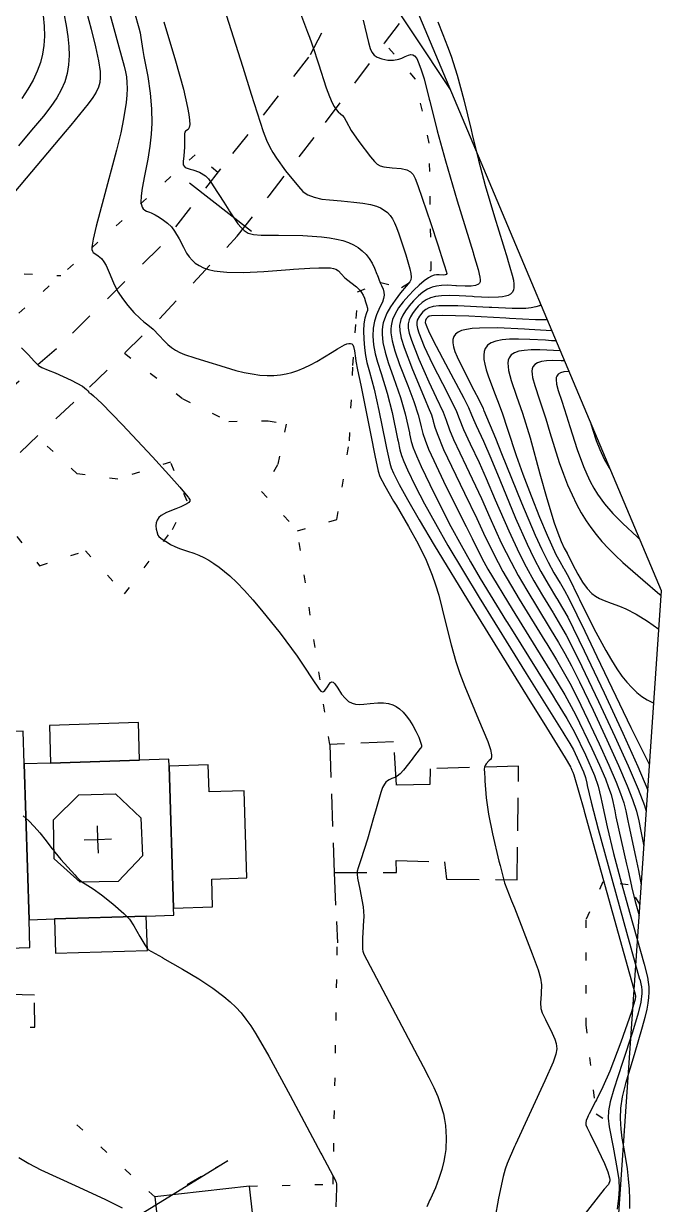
# Model space of a CAD drawing. Header units: metres. Extents: x 1233805 to 1234355, y 654698 to 655114.
# Drawn here: x 1234289 to 1234328, y 654782.1 to 654854.3 of the extents above; entities that cross this region are included whole.
import ezdxf

# ---------------------------------------------------------------- set-up
doc = ezdxf.new("R2010")
doc.units = ezdxf.units.M
for name, pattern in [('ИИDash_05_15', [2, 0.5, -1.5]), ('ИИDash_10_10', [2, 1, -1]), ('ИИDash_15_15', [3, 1.5, -1.5]), ('ИИDash_20_10', [3, 2, -1])]:
    doc.linetypes.add(name, pattern=pattern)
for name, color, linetype, lineweight in [('ИИ_ГОРИЗОНТАЛИ_ОСН', 32, 'Continuous', 25), ('ИИ_ГОРИЗОНТАЛИ_УТОЛЩ', 32, 'Continuous', 30), ('ИИ_ДОРОГИ_АД', 7, 'Continuous', 25), ('ИИ_ЛЭП_НН', 250, 'Continuous', 25), ('ИИ_СООРУЖЕНИЕ', 7, 'Continuous', 25), ('ИИ_СТРОЕНИЕ', 7, 'Continuous', 25), ('ИИ_УГОДЬЯ', 7, 'Continuous', 25)]:
    doc.layers.add(name, color=color, linetype=linetype, lineweight=lineweight)
doc.layers.add('Оформление точек', color=7, linetype='Continuous')

msp = doc.modelspace()

# ---------------------------------------------------------------- linework, layer by layer
at = {"layer": 'ИИ_ГОРИЗОНТАЛИ_ОСН'}
for points, elevation in [([(1234292.823, 654859.953), (1234294.42, 654854.226), (1234294.797, 654852.885), (1234295.122, 654851.702), (1234295.205, 654851.352), (1234295.256, 654851.033), (1234295.286, 654850.69), (1234295.292, 654850.322), (1234295.276, 654849.913), (1234295.235, 654849.47), (1234295.083, 654848.477), (1234294.902, 654847.612), (1234294.648, 654846.553), (1234293.858, 654843.593), (1234293.403, 654841.909), (1234293.217, 654841.116), (1234293.144, 654840.63), (1234293.146, 654840.483), (1234293.172, 654840.379), (1234293.221, 654840.311), (1234293.311, 654840.253), (1234293.33, 654840.242), (1234293.534, 654840.109), (1234293.719, 654839.942), (1234293.881, 654839.744), (1234294.019, 654839.517), (1234294.262, 654838.951), (1234294.511, 654838.351), (1234294.752, 654837.889), (1234295.014, 654837.49), (1234295.34, 654837.067), (1234295.715, 654836.639), (1234296.091, 654836.264), (1234296.32, 654836.068), (1234296.572, 654835.882), (1234296.893, 654835.629), (1234297.253, 654835.242), (1234297.553, 654834.91), (1234297.779, 654834.687), (1234298.006, 654834.5), (1234298.248, 654834.338), (1234298.51, 654834.199), (1234298.801, 654834.077), (1234299.436, 654833.874), (1234300.553, 654833.526), (1234300.699, 654833.479), (1234301.939, 654833.101), (1234302.457, 654832.976), (1234302.942, 654832.882), (1234303.41, 654832.819), (1234303.853, 654832.789), (1234304.272, 654832.791), (1234304.667, 654832.826), (1234305.018, 654832.887), (1234305.377, 654832.978), (1234305.746, 654833.1), (1234306.124, 654833.252), (1234306.506, 654833.432), (1234306.904, 654833.643), (1234307.833, 654834.21), (1234308.172, 654834.424), (1234308.586, 654834.654), (1234308.74, 654834.717), (1234308.864, 654834.749), (1234308.96, 654834.75), (1234309.035, 654834.722), (1234309.092, 654834.663), (1234309.139, 654834.567), (1234309.208, 654834.291), (1234309.266, 654833.845), (1234309.287, 654833.661), (1234309.387, 654833.135), (1234309.585, 654832.199), (1234310.198, 654829.147), (1234310.446, 654827.905), (1234310.649, 654826.936), (1234310.755, 654826.617), (1234311.05, 654826.047), (1234311.593, 654825.114), (1234311.746, 654824.86), (1234312.51, 654823.564), (1234313.092, 654822.496), (1234313.575, 654821.502), (1234313.954, 654820.591), (1234314.158, 654820.005), (1234314.352, 654819.367), (1234314.773, 654817.693), (1234315.108, 654816.329), (1234315.404, 654815.307), (1234315.65, 654814.583), (1234315.952, 654813.782), (1234316.795, 654811.765), (1234317.354, 654810.427), (1234317.517, 654809.941), (1234317.583, 654809.596), (1234317.581, 654809.476), (1234317.558, 654809.382), (1234317.513, 654809.312), (1234317.435, 654809.249), (1234317.413, 654809.233), (1234317.246, 654809.063), (1234317.188, 654808.961), (1234317.152, 654808.857), (1234317.139, 654808.73), (1234317.151, 654808.508), (1234317.172, 654808.179), (1234317.18, 654808.017), (1234317.253, 654806.978), (1234317.393, 654805.979), (1234317.638, 654804.778), (1234318.039, 654803.11), (1234318.107, 654802.835), (1234318.224, 654802.353), (1234318.382, 654801.784), (1234318.805, 654800.688), (1234318.979, 654800.246), (1234320.074, 654797.443), (1234320.438, 654796.473), (1234320.585, 654795.955), (1234320.63, 654795.549), (1234320.614, 654795.039), (1234320.61, 654794.977), (1234320.586, 654794.454), (1234320.607, 654794.111), (1234320.681, 654793.839), (1234320.843, 654793.508), (1234320.89, 654793.419), (1234321.297, 654792.595), (1234321.458, 654792.23), (1234321.538, 654791.966), (1234321.567, 654791.642), (1234321.519, 654791.303), (1234321.346, 654790.82), (1234320.84, 654789.688), (1234319.05, 654785.789), (1234318.991, 654785.661), (1234318.534, 654784.626), (1234318.413, 654784.273), (1234318.298, 654783.843), (1234318.006, 654782.516), (1234317.777, 654781.254)], 37), ([(1234300.35, 654857.992), (1234302.363, 654851.631), (1234302.882, 654849.978), (1234303.617, 654847.71), (1234303.825, 654847.163), (1234304.026, 654846.737), (1234304.208, 654846.416), (1234304.425, 654846.075), (1234304.99, 654845.298), (1234305.768, 654844.333), (1234306.05, 654844.038), (1234306.191, 654843.931), (1234306.347, 654843.838), (1234306.728, 654843.684), (1234307.204, 654843.575), (1234307.666, 654843.516), (1234308.385, 654843.455), (1234309.167, 654843.388), (1234309.719, 654843.321), (1234310.177, 654843.237), (1234310.544, 654843.134), (1234310.796, 654843.03), (1234311.018, 654842.902), (1234311.212, 654842.749), (1234311.382, 654842.569), (1234311.526, 654842.366), (1234311.655, 654842.126), (1234311.776, 654841.843), (1234311.92, 654841.443), (1234312.339, 654840.172), (1234312.585, 654839.315), (1234312.645, 654839.02), (1234312.664, 654838.804), (1234312.642, 654838.645), (1234312.576, 654838.508), (1234312.364, 654838.25), (1234312.015, 654837.841), (1234311.68, 654837.403), (1234311.403, 654836.987), (1234311.187, 654836.597), (1234311.032, 654836.234), (1234310.964, 654836.01), (1234310.917, 654835.784), (1234310.891, 654835.554), (1234310.886, 654835.317), (1234310.936, 654834.803), (1234311.072, 654834.207), (1234311.266, 654833.584), (1234311.593, 654832.664), (1234312.015, 654831.454), (1234312.299, 654830.451), (1234312.558, 654829.282), (1234312.571, 654829.217), (1234312.675, 654828.756), (1234312.795, 654828.369), (1234312.986, 654827.885), (1234313.275, 654827.236), (1234313.807, 654826.12), (1234314.447, 654824.835), (1234315.101, 654823.57), (1234315.723, 654822.414), (1234316.287, 654821.41), (1234316.891, 654820.379), (1234318.499, 654817.762), (1234318.516, 654817.735), (1234318.897, 654817.122), (1234321.352, 654813.189), (1234321.502, 654812.951), (1234322.196, 654811.824), (1234322.651, 654810.988), (1234323.324, 654809.598), (1234323.877, 654808.348), (1234324.113, 654807.692), (1234324.273, 654806.989), (1234324.329, 654806.713), (1234324.658, 654805.213), (1234325.051, 654803.581), (1234325.453, 654802.044), (1234326.017, 654799.997), (1234326.908, 654796.817), (1234326.912, 654796.804), (1234327.114, 654796.018), (1234327.166, 654795.713), (1234327.194, 654795.418), (1234327.201, 654795.105), (1234327.183, 654794.779), (1234327.141, 654794.429), (1234327.075, 654794.052), (1234326.962, 654793.557), (1234326.804, 654792.965), (1234326.296, 654791.279), (1234325.77, 654789.515), (1234325.579, 654788.702), (1234325.472, 654788.005), (1234325.443, 654787.377), (1234325.485, 654786.721), (1234325.559, 654786.177), (1234325.689, 654785.413), (1234325.87, 654784.311), (1234325.944, 654783.684), (1234325.994, 654783.053), (1234326.018, 654782.445), (1234326.014, 654781.886)], 38.5), ([(1234292.659, 654855.548), (1234293.097, 654853.955), (1234293.367, 654852.883), (1234293.547, 654852.024), (1234293.639, 654851.362), (1234293.651, 654851.001), (1234293.618, 654850.696), (1234293.536, 654850.408), (1234293.397, 654850.11), (1234293.196, 654849.788), (1234292.91, 654849.397), (1234291.844, 654848.099), (1234291.5, 654847.691), (1234288.045, 654843.562)], 36.5), ([(1234305.597, 654855.725), (1234306.328, 654853.769), (1234306.441, 654853.476), (1234306.721, 654852.718), (1234306.941, 654852.023), (1234306.999, 654851.833), (1234307.473, 654850.365), (1234307.669, 654849.837), (1234307.838, 654849.446), (1234307.957, 654849.222), (1234308.079, 654849.041), (1234308.204, 654848.902), (1234308.355, 654848.776), (1234308.476, 654848.673), (1234308.566, 654848.552), (1234308.685, 654848.333), (1234309.003, 654847.769), (1234309.473, 654847.089), (1234310.178, 654846.16), (1234310.422, 654845.86), (1234310.59, 654845.702), (1234310.769, 654845.603), (1234311.001, 654845.543), (1234311.502, 654845.49), (1234312.061, 654845.431), (1234312.408, 654845.352), (1234312.623, 654845.242), (1234312.784, 654845.074), (1234312.916, 654844.828), (1234313.077, 654844.395), (1234313.863, 654842.069), (1234314.292, 654840.77), (1234314.653, 654839.678), (1234314.693, 654839.559), (1234314.834, 654839.104), (1234314.84, 654839.016), (1234314.812, 654838.966), (1234314.757, 654838.94), (1234314.671, 654838.927), (1234314.384, 654838.936), (1234314.379, 654838.936), (1234314.208, 654838.941), (1234314.066, 654838.918), (1234313.911, 654838.859), (1234313.737, 654838.763), (1234313.469, 654838.572), (1234313.158, 654838.314), (1234312.833, 654838.012), (1234312.517, 654837.688), (1234312.175, 654837.293), (1234311.898, 654836.917), (1234311.684, 654836.558), (1234311.535, 654836.218), (1234311.475, 654836.019), (1234311.438, 654835.822), (1234311.423, 654835.619), (1234311.428, 654835.405), (1234311.502, 654834.916), (1234311.669, 654834.305), (1234311.963, 654833.455), (1234312.456, 654832.168), (1234312.825, 654831.205), (1234313.105, 654830.377), (1234313.275, 654829.677), (1234313.28, 654829.654), (1234313.376, 654829.253), (1234313.516, 654828.832), (1234313.737, 654828.286), (1234314.046, 654827.596), (1234314.796, 654826.034), (1234316.024, 654823.565), (1234316.397, 654822.819), (1234316.783, 654822.042), (1234317.109, 654821.391), (1234317.35, 654820.952), (1234318.84, 654818.498), (1234321.153, 654814.77), (1234321.254, 654814.608), (1234322.066, 654813.275), (1234322.712, 654812.075), (1234323.721, 654809.991), (1234324.187, 654808.967), (1234324.543, 654808.137), (1234324.745, 654807.615), (1234324.891, 654807.175), (1234324.999, 654806.763), (1234325.119, 654806.191), (1234325.195, 654805.82), (1234325.838, 654802.93), (1234325.935, 654802.507), (1234326.14, 654801.571), (1234326.143, 654801.552), (1234326.376, 654800.637), (1234326.61, 654799.788)], 39), ([(1234290.159, 654854.784), (1234290.226, 654854.137), (1234290.243, 654853.534), (1234290.21, 654852.967), (1234290.125, 654852.43), (1234289.988, 654851.912), (1234289.794, 654851.384), (1234289.541, 654850.843), (1234289.227, 654850.284), (1234288.86, 654849.718)], 35.5), ([(1234295.747, 654854.973), (1234296.02, 654854.04), (1234296.088, 654853.741), (1234296.127, 654853.455), (1234296.253, 654852.653), (1234296.327, 654852.288), (1234296.563, 654851.068), (1234296.713, 654850.043), (1234296.795, 654849.087), (1234296.807, 654848.206), (1234296.768, 654847.531), (1234296.684, 654846.798), (1234296.557, 654846.006), (1234296.361, 654844.996), (1234296.213, 654844.237), (1234296.146, 654843.78), (1234296.139, 654843.368), (1234296.165, 654843.21), (1234296.213, 654843.081), (1234296.279, 654842.981), (1234296.369, 654842.9), (1234296.483, 654842.835), (1234296.657, 654842.765), (1234296.772, 654842.721), (1234297.006, 654842.613), (1234297.259, 654842.468), (1234297.523, 654842.291), (1234297.772, 654842.1), (1234298.003, 654841.879), (1234298.191, 654841.611), (1234298.474, 654841.138), (1234298.744, 654840.627), (1234298.766, 654840.584), (1234298.931, 654840.271), (1234299.086, 654840.036), (1234299.264, 654839.832), (1234299.467, 654839.656), (1234299.705, 654839.503), (1234299.976, 654839.375), (1234300.28, 654839.273), (1234300.619, 654839.196), (1234300.981, 654839.145), (1234301.402, 654839.11), (1234302.416, 654839.092), (1234303.648, 654839.142), (1234305.247, 654839.265), (1234305.479, 654839.285), (1234306.466, 654839.359), (1234307.022, 654839.375), (1234307.109, 654839.374), (1234307.206, 654839.375), (1234307.732, 654839.36), (1234307.913, 654839.334), (1234308.054, 654839.294), (1234308.219, 654839.196), (1234308.388, 654839.009), (1234308.606, 654838.766), (1234308.98, 654838.466), (1234309.316, 654838.202), (1234309.525, 654838.002), (1234309.638, 654837.857), (1234309.733, 654837.697), (1234309.809, 654837.521), (1234309.881, 654837.296), (1234309.902, 654837.226), (1234309.939, 654837.113), (1234309.994, 654836.91), (1234309.988, 654836.763), (1234309.941, 654836.626), (1234309.837, 654836.301), (1234309.78, 654835.938), (1234309.762, 654835.516), (1234309.774, 654835.011), (1234309.813, 654834.489), (1234309.876, 654834.013), (1234309.964, 654833.588), (1234310.114, 654833.023), (1234310.395, 654831.951), (1234310.685, 654830.645), (1234311.092, 654828.653), (1234311.155, 654828.342), (1234311.36, 654827.422), (1234311.451, 654827.154), (1234311.595, 654826.823), (1234311.94, 654826.128), (1234312.445, 654825.207), (1234313.158, 654823.974), (1234314.083, 654822.424), (1234316.346, 654818.718), (1234319.934, 654812.915), (1234320.781, 654811.549), (1234322.089, 654809.429), (1234322.415, 654808.873), (1234322.415, 654808.873), (1234322.436, 654808.8), (1234322.447, 654808.783), (1234322.46, 654808.762), (1234322.469, 654808.731), (1234322.486, 654808.674), (1234322.529, 654808.58), (1234322.549, 654808.539), (1234322.626, 654808.374), (1234323.223, 654806.255), (1234323.25, 654806.158), (1234325.678, 654797.456), (1234326.376, 654794.978), (1234326.376, 654794.976), (1234326.396, 654794.851), (1234326.37, 654794.667), (1234326.145, 654793.904), (1234325.492, 654792.053), (1234324.81, 654790.273), (1234324.4, 654789.323), (1234323.997, 654788.522), (1234323.938, 654788.41), (1234323.563, 654787.673), (1234323.495, 654787.535), (1234323.443, 654787.432), (1234323.369, 654787.257), (1234323.343, 654787.109), (1234323.34, 654786.987), (1234323.422, 654786.801), (1234323.61, 654786.447), (1234324.091, 654785.475), (1234324.49, 654784.619), (1234324.696, 654784.114), (1234324.804, 654783.759), (1234324.824, 654783.645), (1234324.813, 654783.566), (1234324.739, 654783.354), (1234324.709, 654783.321), (1234324.477, 654783.063), (1234324.1, 654782.601), (1234321.872, 654779.726)], 37.5), ([(1234309.728, 654854.499), (1234310.055, 654853.147), (1234310.161, 654852.772), (1234310.263, 654852.541), (1234310.398, 654852.371), (1234310.583, 654852.243), (1234310.882, 654852.133), (1234311.239, 654852.069), (1234311.595, 654852.064), (1234311.913, 654852.117), (1234312.088, 654852.178), (1234312.304, 654852.279), (1234312.509, 654852.372), (1234312.646, 654852.407), (1234312.764, 654852.395), (1234312.868, 654852.333), (1234313.004, 654852.158), (1234313.144, 654851.868), (1234313.288, 654851.47), (1234313.453, 654850.918), (1234313.776, 654849.674), (1234313.803, 654849.562), (1234314.261, 654847.734), (1234314.759, 654845.91), (1234315.479, 654843.469), (1234316.452, 654840.301), (1234316.481, 654840.207), (1234316.766, 654839.272), (1234316.877, 654838.805), (1234316.893, 654838.645), (1234316.882, 654838.523), (1234316.844, 654838.431), (1234316.776, 654838.362), (1234316.6, 654838.286), (1234316.335, 654838.247), (1234315.98, 654838.242), (1234315.446, 654838.271), (1234315.402, 654838.274), (1234314.894, 654838.3), (1234314.532, 654838.296), (1234314.219, 654838.259), (1234313.945, 654838.188), (1234313.669, 654838.065), (1234313.391, 654837.888), (1234313.108, 654837.654), (1234312.808, 654837.354), (1234312.54, 654837.044), (1234312.322, 654836.749), (1234312.155, 654836.468), (1234312.037, 654836.202), (1234311.989, 654836.037), (1234311.962, 654835.875), (1234311.967, 654835.521), (1234312.054, 654835.077), (1234312.235, 654834.491), (1234312.743, 654833.149), (1234313.516, 654831.295), (1234313.709, 654830.85), (1234313.907, 654830.384), (1234313.997, 654830.107), (1234314.022, 654830.006), (1234314.125, 654829.628), (1234314.255, 654829.238), (1234314.65, 654828.273), (1234315.13, 654827.239), (1234315.932, 654825.591), (1234316.683, 654824.046), (1234317.101, 654823.154), (1234317.699, 654821.902), (1234318.28, 654820.817), (1234319.28, 654819.117), (1234320.85, 654816.564), (1234320.956, 654816.394), (1234321.564, 654815.405), (1234321.973, 654814.707), (1234322.37, 654813.978), (1234322.817, 654813.104), (1234323.477, 654811.751), (1234324.166, 654810.286), (1234324.76, 654808.973), (1234325.209, 654807.925), (1234325.474, 654807.245), (1234325.665, 654806.675), (1234325.798, 654806.175), (1234325.922, 654805.564), (1234325.975, 654805.282), (1234326.378, 654803.397), (1234326.567, 654802.54), (1234326.739, 654801.663)], 39.5), ([(1234320.61, 654837.102), (1234320.522, 654837.055), (1234320.29, 654836.978), (1234320.008, 654836.922), (1234319.671, 654836.887), (1234318.844, 654836.875), (1234317.602, 654836.939), (1234317.436, 654836.95), (1234315.527, 654837.046), (1234314.862, 654837.055), (1234314.362, 654837.038), (1234314.013, 654836.997), (1234313.748, 654836.929), (1234313.555, 654836.832), (1234313.39, 654836.685), (1234313.171, 654836.414), (1234313.042, 654836.169), (1234313.008, 654836.022), (1234313.01, 654835.863), (1234313.049, 654835.664), (1234313.13, 654835.402), (1234313.471, 654834.555), (1234313.973, 654833.488), (1234314.583, 654832.301), (1234315.256, 654830.978), (1234315.431, 654830.589), (1234315.598, 654830.163), (1234315.873, 654829.485), (1234316.283, 654828.61), (1234316.819, 654827.471), (1234317.255, 654826.5), (1234317.813, 654825.195), (1234318.632, 654823.291), (1234319.269, 654821.928), (1234319.696, 654821.099), (1234320.172, 654820.236), (1234320.695, 654819.342), (1234321.343, 654818.284), (1234321.373, 654818.235), (1234321.81, 654817.519), (1234322.151, 654816.91), (1234322.56, 654816.119), (1234323.106, 654815.01), (1234324.127, 654812.873), (1234325.12, 654810.735), (1234325.933, 654808.925), (1234326.541, 654807.503), (1234326.932, 654806.5), (1234327.048, 654806.161)], 40.5), ([(1234320.993, 654836.193), (1234320.85, 654836.187), (1234320.276, 654836.191), (1234318.68, 654836.273), (1234318.454, 654836.288), (1234316.196, 654836.412), (1234314.57, 654836.463), (1234313.917, 654836.44), (1234313.765, 654836.407), (1234313.681, 654836.351), (1234313.595, 654836.247), (1234313.545, 654836.153), (1234313.532, 654836.034), (1234313.578, 654835.858), (1234313.77, 654835.423), (1234314.202, 654834.585), (1234314.777, 654833.509), (1234315.886, 654831.413), (1234316.166, 654830.842), (1234316.365, 654830.377), (1234316.485, 654830.091), (1234316.651, 654829.733), (1234317.091, 654828.773), (1234317.541, 654827.728), (1234318.083, 654826.417), (1234319.058, 654824.073), (1234319.764, 654822.483), (1234320.179, 654821.627), (1234320.608, 654820.811), (1234321.048, 654820.035), (1234321.564, 654819.185), (1234321.582, 654819.156), (1234321.932, 654818.576), (1234322.24, 654818.012), (1234323.251, 654815.963), (1234324.473, 654813.388), (1234325.606, 654810.938), (1234326.523, 654808.894), (1234327.137, 654807.455)], 41), ([(1234321.273, 654835.528), (1234319.891, 654835.596), (1234319.591, 654835.615), (1234317.956, 654835.695), (1234316.844, 654835.692), (1234316.407, 654835.66), (1234316.046, 654835.607), (1234315.755, 654835.531), (1234315.533, 654835.433), (1234315.377, 654835.313), (1234315.272, 654835.164), (1234315.216, 654834.986), (1234315.209, 654834.776), (1234315.25, 654834.537), (1234315.337, 654834.258), (1234315.473, 654833.931), (1234315.683, 654833.493), (1234316.503, 654831.902), (1234316.807, 654831.318), (1234317.067, 654830.768), (1234317.097, 654830.696), (1234317.122, 654830.64), (1234317.827, 654828.955), (1234318.2, 654828.026), (1234319.419, 654825.014), (1234320.259, 654823.038), (1234320.662, 654822.158), (1234321.042, 654821.389), (1234321.397, 654820.733), (1234321.78, 654820.094), (1234321.791, 654820.076), (1234322.05, 654819.642), (1234322.31, 654819.155), (1234323.287, 654817.158), (1234324.03, 654815.605), (1234326.107, 654811.28), (1234327.242, 654808.993)], 41.5), ([(1234288.843, 654834.484), (1234289.261, 654834.054), (1234289.614, 654833.661), (1234289.765, 654833.493), (1234289.871, 654833.401), (1234290.078, 654833.284), (1234290.465, 654833.122), (1234290.897, 654832.946), (1234291.871, 654832.502), (1234292.561, 654832.129), (1234292.82, 654831.935), (1234292.9, 654831.846), (1234292.949, 654831.762), (1234292.959, 654831.743), (1234292.972, 654831.737), (1234293.076, 654831.685), (1234293.243, 654831.556), (1234293.754, 654831.083), (1234295.001, 654829.797), (1234296.851, 654827.815), (1234297.844, 654826.726), (1234298.519, 654825.958), (1234298.897, 654825.504), (1234299.022, 654825.353), (1234299.051, 654825.32), (1234299.135, 654825.204), (1234299.141, 654825.161), (1234299.127, 654825.116), (1234299.063, 654825.036), (1234298.95, 654824.951), (1234298.588, 654824.77), (1234298.266, 654824.645), (1234297.704, 654824.419), (1234297.372, 654824.236), (1234297.225, 654824.105), (1234297.126, 654823.957), (1234297.072, 654823.792), (1234297.061, 654823.595), (1234297.079, 654823.402), (1234297.124, 654823.198), (1234297.128, 654823.181), (1234297.132, 654823.168), (1234297.174, 654823.036), (1234297.24, 654822.945), (1234297.364, 654822.844), (1234297.629, 654822.669), (1234297.668, 654822.644), (1234297.674, 654822.64), (1234297.949, 654822.47), (1234298.207, 654822.335), (1234298.491, 654822.213), (1234298.8, 654822.104), (1234298.987, 654822.047), (1234299.371, 654821.925), (1234299.684, 654821.806), (1234299.991, 654821.666), (1234300.295, 654821.502), (1234300.607, 654821.306), (1234300.923, 654821.082), (1234301.568, 654820.543), (1234301.998, 654820.131), (1234302.469, 654819.641), (1234302.978, 654819.079), (1234303.516, 654818.453), (1234304.651, 654817.041), (1234305.697, 654815.627), (1234306.144, 654814.972), (1234306.617, 654814.24), (1234307.033, 654813.62), (1234307.152, 654813.501), (1234307.25, 654813.464), (1234307.314, 654813.482), (1234307.381, 654813.535), (1234307.549, 654813.768), (1234307.658, 654813.932), (1234307.74, 654814.022), (1234307.817, 654814.062), (1234307.891, 654814.05), (1234308.004, 654813.942), (1234308.177, 654813.677), (1234308.414, 654813.312), (1234308.622, 654813.06), (1234308.84, 654812.873), (1234309.069, 654812.755), (1234309.265, 654812.706), (1234309.498, 654812.686), (1234309.772, 654812.694), (1234310.166, 654812.733), (1234310.638, 654812.776), (1234310.981, 654812.78), (1234311.281, 654812.744), (1234311.542, 654812.666), (1234311.753, 654812.559), (1234311.962, 654812.41), (1234312.169, 654812.219), (1234312.371, 654811.988), (1234312.57, 654811.716), (1234312.763, 654811.405), (1234312.95, 654811.058), (1234313.129, 654810.675), (1234313.248, 654810.383), (1234313.3, 654810.2), (1234313.295, 654810.092), (1234313.233, 654810.004), (1234313.219, 654809.988), (1234312.811, 654809.456), (1234312.728, 654809.343), (1234312.202, 654808.67), (1234311.992, 654808.452), (1234311.809, 654808.303), (1234311.667, 654808.222), (1234311.484, 654808.149), (1234311.323, 654808.084), (1234311.21, 654808.017), (1234311.113, 654807.928), (1234311.027, 654807.811), (1234310.922, 654807.603), (1234310.812, 654807.308), (1234310.522, 654806.303), (1234310.374, 654805.762), (1234309.99, 654804.459), (1234309.582, 654803.187), (1234309.522, 654803.012), (1234309.418, 654802.696), (1234309.375, 654802.502), (1234309.366, 654802.313), (1234309.391, 654802.076), (1234309.524, 654801.387), (1234309.722, 654800.311), (1234309.763, 654799.737), (1234309.731, 654799.15), (1234309.726, 654799.101), (1234309.686, 654798.4), (1234309.688, 654797.729), (1234309.707, 654797.602), (1234309.78, 654797.422), (1234310.338, 654796.341), (1234312.872, 654791.549), (1234313.394, 654790.566), (1234313.751, 654789.89), (1234314.056, 654789.274), (1234314.297, 654788.714), (1234314.491, 654788.175), (1234314.635, 654787.662), (1234314.708, 654787.311), (1234314.761, 654786.952), (1234314.809, 654786.219), (1234314.778, 654785.482), (1234314.733, 654785.119), (1234314.669, 654784.762), (1234314.542, 654784.253), (1234314.367, 654783.714), (1234314.146, 654783.15), (1234313.847, 654782.475), (1234313.818, 654782.411), (1234313.629, 654781.98)], 36.5), ([(1234321.795, 654834.289), (1234320.54, 654834.355), (1234320.009, 654834.355), (1234319.587, 654834.327), (1234319.243, 654834.268), (1234318.979, 654834.176), (1234318.786, 654834.047), (1234318.66, 654833.879), (1234318.607, 654833.729), (1234318.584, 654833.551), (1234318.591, 654833.341), (1234318.628, 654833.095), (1234318.786, 654832.492), (1234319.119, 654831.517), (1234319.478, 654830.479), (1234319.94, 654828.97), (1234320.543, 654826.785), (1234320.957, 654825.277), (1234321.418, 654823.779), (1234321.633, 654823.173), (1234321.845, 654822.645), (1234322.033, 654822.234), (1234322.2, 654821.931), (1234322.209, 654821.917), (1234322.532, 654821.283), (1234322.54, 654821.268), (1234322.855, 654820.645), (1234323.144, 654820.161), (1234323.433, 654819.767), (1234323.72, 654819.469), (1234323.936, 654819.306), (1234324.185, 654819.163), (1234324.476, 654819.034), (1234324.902, 654818.878), (1234325.406, 654818.693), (1234325.804, 654818.522), (1234326.426, 654818.197), (1234327.117, 654817.771), (1234327.811, 654817.287)], 42.5), ([(1234322.052, 654833.679), (1234321.848, 654833.691), (1234321.34, 654833.698), (1234320.945, 654833.681), (1234320.631, 654833.638), (1234320.395, 654833.565), (1234320.226, 654833.46), (1234320.117, 654833.317), (1234320.075, 654833.196), (1234320.057, 654833.051), (1234320.063, 654832.88), (1234320.094, 654832.677), (1234320.226, 654832.168), (1234320.509, 654831.309), (1234320.894, 654830.145), (1234321.152, 654829.305), (1234321.728, 654827.482), (1234321.983, 654826.766), (1234322.237, 654826.115), (1234322.505, 654825.496), (1234322.781, 654824.925), (1234323.067, 654824.399), (1234323.365, 654823.914), (1234323.658, 654823.49), (1234323.982, 654823.069), (1234324.338, 654822.648), (1234324.731, 654822.223), (1234325.149, 654821.803), (1234325.617, 654821.364), (1234326.845, 654820.294), (1234327.869, 654819.405), (1234327.951, 654819.326)], 43), ([(1234322.324, 654833.033), (1234322.287, 654833.033), (1234322.009, 654833.004), (1234321.806, 654832.951), (1234321.664, 654832.87), (1234321.575, 654832.756), (1234321.542, 654832.662), (1234321.529, 654832.551), (1234321.557, 654832.264), (1234321.659, 654831.873), (1234321.877, 654831.213), (1234322.173, 654830.319), (1234322.372, 654829.673), (1234322.816, 654828.274), (1234323.206, 654827.224), (1234323.412, 654826.75), (1234323.624, 654826.311), (1234323.844, 654825.907), (1234324.073, 654825.535), (1234324.493, 654824.952), (1234325.001, 654824.361), (1234325.608, 654823.743), (1234326.489, 654822.92), (1234326.646, 654822.775)], 43.5), ([(1234288.671, 654784.988), (1234289.278, 654784.626), (1234290.016, 654784.243), (1234292.128, 654783.274), (1234293.926, 654782.458), (1234294.986, 654781.927)], 35.5)]:
    msp.add_lwpolyline(points, dxfattribs=dict(at, elevation=elevation))
at = {"layer": 'ИИ_ГОРИЗОНТАЛИ_УТОЛЩ'}
for points, elevation in [([(1234291.432, 654854.923), (1234291.573, 654854.175), (1234291.673, 654853.498), (1234291.732, 654852.888), (1234291.749, 654852.344), (1234291.717, 654851.771), (1234291.628, 654851.239), (1234291.479, 654850.735), (1234291.265, 654850.24), (1234290.991, 654849.757), (1234290.632, 654849.233), (1234290.173, 654848.64), (1234289.457, 654847.779), (1234288.659, 654846.832)], 36), ([(1234297.534, 654854.41), (1234298.252, 654852.02), (1234298.735, 654850.284), (1234298.998, 654849.165), (1234299.076, 654848.734), (1234299.118, 654848.387), (1234299.124, 654848.127), (1234299.097, 654847.941), (1234299.038, 654847.826), (1234298.934, 654847.758), (1234298.875, 654847.727), (1234298.827, 654847.662), (1234298.8, 654847.557), (1234298.803, 654847.167), (1234298.814, 654846.747), (1234298.758, 654846.217), (1234298.717, 654845.863), (1234298.732, 654845.664), (1234298.776, 654845.574), (1234298.853, 654845.506), (1234298.963, 654845.457), (1234299.146, 654845.409), (1234299.322, 654845.365), (1234299.724, 654845.207), (1234300.091, 654844.99), (1234300.279, 654844.811), (1234300.503, 654844.476), (1234300.562, 654844.382), (1234301.206, 654843.376), (1234301.52, 654842.889), (1234301.541, 654842.856), (1234302.076, 654842.065), (1234302.274, 654841.825), (1234302.458, 654841.65), (1234302.58, 654841.562), (1234302.707, 654841.497), (1234303.024, 654841.413), (1234303.498, 654841.371), (1234304.292, 654841.358), (1234304.555, 654841.358), (1234306.046, 654841.34), (1234307.177, 654841.267), (1234307.67, 654841.205), (1234308.11, 654841.127), (1234308.498, 654841.032), (1234308.835, 654840.92), (1234309.144, 654840.781), (1234309.425, 654840.614), (1234309.68, 654840.417), (1234309.908, 654840.192), (1234310.106, 654839.942), (1234310.28, 654839.663), (1234310.43, 654839.356), (1234310.574, 654838.98), (1234310.579, 654838.965), (1234310.777, 654838.453), (1234310.778, 654838.452), (1234310.794, 654838.422), (1234310.859, 654838.287), (1234310.862, 654838.282), (1234310.953, 654838.074), (1234311.002, 654837.882), (1234311.012, 654837.689), (1234310.984, 654837.498), (1234310.91, 654837.281), (1234310.761, 654836.96), (1234310.547, 654836.491), (1234310.422, 654836.11), (1234310.347, 654835.672), (1234310.331, 654835.186), (1234310.374, 654834.661), (1234310.474, 654834.11), (1234310.607, 654833.612), (1234310.831, 654832.909), (1234311.205, 654831.702), (1234311.496, 654830.529), (1234311.835, 654828.918), (1234311.863, 654828.78), (1234311.975, 654828.255), (1234312.074, 654827.904), (1234312.213, 654827.531), (1234312.435, 654827.03), (1234312.908, 654826.051), (1234313.48, 654824.953), (1234314.149, 654823.735), (1234314.912, 654822.406), (1234316.831, 654819.211), (1234319.695, 654814.583), (1234321.936, 654810.994), (1234322.065, 654810.792), (1234322.377, 654810.289), (1234322.589, 654809.901), (1234322.927, 654809.204), (1234323.211, 654808.559), (1234323.331, 654808.225), (1234323.411, 654807.869), (1234323.437, 654807.734), (1234323.673, 654806.707), (1234324.103, 654805.054), (1234325.838, 654798.764), (1234326.642, 654795.897), (1234326.644, 654795.891), (1234326.753, 654795.429), (1234326.773, 654795.227), (1234326.772, 654795.014), (1234326.708, 654794.488), (1234326.552, 654793.81), (1234326.209, 654792.654), (1234325.597, 654790.795), (1234325.062, 654789.169), (1234324.84, 654788.397), (1234324.734, 654787.853), (1234324.715, 654787.401), (1234324.777, 654786.869), (1234325.015, 654785.625), (1234325.275, 654784.266), (1234325.362, 654783.632), (1234325.386, 654783.089), (1234325.354, 654782.516), (1234325.26, 654781.839)], 38), ([(1234314.289, 654854.403), (1234314.604, 654853.629), (1234314.899, 654852.903), (1234315.116, 654852.308), (1234315.476, 654851.149), (1234315.885, 654849.64), (1234316.33, 654847.81), (1234316.398, 654847.518), (1234316.783, 654845.946), (1234317.202, 654844.4), (1234317.763, 654842.495), (1234318.553, 654839.922), (1234318.562, 654839.892), (1234318.85, 654838.919), (1234318.919, 654838.615), (1234318.954, 654838.372), (1234318.955, 654838.164), (1234318.921, 654837.997), (1234318.85, 654837.863), (1234318.74, 654837.757), (1234318.61, 654837.687), (1234318.445, 654837.632), (1234318.244, 654837.592), (1234318.003, 654837.567), (1234317.412, 654837.558), (1234316.524, 654837.605), (1234316.419, 654837.612), (1234315.604, 654837.657), (1234315.011, 654837.672), (1234314.532, 654837.657), (1234314.153, 654837.613), (1234313.843, 654837.533), (1234313.575, 654837.414), (1234313.339, 654837.251), (1234313.099, 654837.019), (1234312.905, 654836.795), (1234312.747, 654836.582), (1234312.625, 654836.378), (1234312.54, 654836.185), (1234312.485, 654835.948), (1234312.489, 654835.692), (1234312.552, 654835.371), (1234312.683, 654834.947), (1234313.134, 654833.781), (1234313.745, 654832.392), (1234314.202, 654831.445), (1234314.626, 654830.542), (1234314.805, 654830.053), (1234315.015, 654829.467), (1234315.262, 654828.879), (1234316.029, 654827.255), (1234316.969, 654825.273), (1234317.483, 654824.119), (1234318.18, 654822.57), (1234318.775, 654821.372), (1234319.21, 654820.572), (1234319.732, 654819.666), (1234321.112, 654817.399), (1234321.165, 654817.315), (1234321.687, 654816.461), (1234322.062, 654815.808), (1234322.465, 654815.048), (1234322.962, 654814.057), (1234323.794, 654812.328), (1234324.639, 654810.52), (1234325.345, 654808.952), (1234325.875, 654807.714), (1234326.203, 654806.874), (1234326.441, 654806.171), (1234326.599, 654805.581), (1234326.722, 654804.94), (1234326.755, 654804.745), (1234326.901, 654804.023)], 40), ([(1234321.537, 654834.902), (1234321.249, 654834.918), (1234320.879, 654834.942), (1234319.918, 654834.998), (1234319.23, 654835.019), (1234318.674, 654835.011), (1234318.224, 654834.972), (1234317.851, 654834.897), (1234317.56, 654834.785), (1234317.345, 654834.634), (1234317.265, 654834.543), (1234317.202, 654834.441), (1234317.137, 654834.255), (1234317.11, 654834.033), (1234317.12, 654833.774), (1234317.168, 654833.475), (1234317.251, 654833.144), (1234317.371, 654832.764), (1234317.768, 654831.731), (1234317.955, 654831.261), (1234318.233, 654830.501), (1234318.555, 654829.511), (1234319.086, 654827.902), (1234319.503, 654826.75), (1234320.003, 654825.436), (1234320.52, 654824.132), (1234320.979, 654823.034), (1234321.522, 654821.852), (1234321.754, 654821.413), (1234321.991, 654821.01), (1234322, 654820.997), (1234322.314, 654820.438), (1234322.91, 654819.221), (1234322.971, 654819.094), (1234323.838, 654817.331), (1234324.571, 654815.972), (1234324.917, 654815.387), (1234325.247, 654814.87), (1234325.561, 654814.423), (1234325.859, 654814.043), (1234326.157, 654813.713), (1234326.464, 654813.423), (1234326.781, 654813.173), (1234327.106, 654812.962), (1234327.436, 654812.794), (1234327.501, 654812.769)], 42), ([(1234323.614, 654829.971), (1234323.778, 654829.442), (1234323.992, 654828.812), (1234324.2, 654828.275), (1234324.481, 654827.672), (1234324.781, 654827.156), (1234324.828, 654827.089)], 44), ([(1234288.943, 654805.886), (1234289.279, 654805.578), (1234289.616, 654805.226), (1234289.955, 654804.834), (1234290.336, 654804.35), (1234290.382, 654804.29), (1234290.716, 654803.867), (1234290.824, 654803.729), (1234290.87, 654803.666), (1234291.243, 654803.199), (1234292.103, 654802.266), (1234292.205, 654802.156), (1234292.35, 654802.001), (1234292.475, 654801.875), (1234292.522, 654801.847), (1234292.733, 654801.724), (1234293.227, 654801.41), (1234293.727, 654801.05), (1234294.416, 654800.497), (1234295.095, 654799.905), (1234295.434, 654799.558), (1234295.696, 654799.161), (1234296.08, 654798.504), (1234296.377, 654797.995), (1234296.566, 654797.702), (1234296.566, 654797.702), (1234296.567, 654797.702), (1234297.453, 654797.21), (1234297.466, 654797.203), (1234298.688, 654796.513), (1234299.683, 654795.912), (1234300.53, 654795.352), (1234301.218, 654794.84), (1234301.601, 654794.515), (1234301.944, 654794.185), (1234302.262, 654793.836), (1234302.565, 654793.456), (1234302.862, 654793.038), (1234303.174, 654792.551), (1234303.959, 654791.189), (1234305.268, 654788.779), (1234307.134, 654785.264), (1234307.194, 654785.15), (1234308.03, 654783.588), (1234308.042, 654783.572), (1234308.083, 654783.496), (1234308.096, 654783.368), (1234308.091, 654783.113), (1234308.07, 654781.986)], 36)]:
    msp.add_lwpolyline(points, dxfattribs=dict(at, elevation=elevation))
at = {"layer": 'ИИ_ДОРОГИ_АД', "linetype": 'ИИDash_15_15'}
for points in [[(1234308.604, 654856.363), (1234306.397, 654852.236), (1234301.015, 654845.424), (1234297.303, 654840.637), (1234290.97, 654834.412), (1234285.433, 654829.628)], [(1234274.411, 654805.422), (1234273.499, 654805.667), (1234273.103, 654806.293), (1234272.917, 654807.126), (1234273.082, 654807.897), (1234273.35, 654808.663), (1234273.873, 654809.428), (1234275.752, 654811.319), (1234285.657, 654815.453), (1234284.186, 654820.357), (1234287.326, 654824.536), (1234286.558, 654826.037), (1234293.003, 654832.076), (1234297.275, 654836.251), (1234302.029, 654841.302), (1234303.984, 654843.776), (1234307.436, 654848.255), (1234311.043, 654853.104), (1234312.866, 654855.488)], [(1234286.371, 654792.913), (1234289.653, 654792.956), (1234289.632, 654794.916), (1234283.77, 654795.057)]]:
    msp.add_lwpolyline(points, dxfattribs=at)
at = {"layer": 'ИИ_ЛЭП_НН'}
for points in [[(1234213.717, 655063.816), (1234224.994, 655027.75), (1234230.474, 655001.937), (1234232.261, 654974.732), (1234235.873, 654942.857), (1234254.685, 654930.295), (1234274.578, 654914.045), (1234301.425, 654870.757), (1234315.062, 654850.276)], [(1234301.454, 654784.799), (1234260.54, 654759.634), (1234225.508, 654737.946), (1234210.181, 654726.963)]]:
    msp.add_lwpolyline(points, dxfattribs=at)
at = {"layer": 'ИИ_ЛЭП_НН', "linetype": 'ИИDash_10_10'}
msp.add_lwpolyline([(1234298.977, 654783.354), (1234301.454, 654784.799)], dxfattribs=at)
at = {"layer": 'ИИ_СООРУЖЕНИЕ', "elevation": 4.484}
msp.add_lwpolyline([(1234302.902, 654841.592), (1234299.111, 654844.551)], dxfattribs=at)
at = {"layer": 'ИИ_СТРОЕНИЕ'}
for points in [[(1234288.998, 654809.055), (1234288.936, 654811.044), (1234281.654, 654810.816), (1234281.775, 654806.943), (1234279.447, 654806.87), (1234279.476, 654805.92), (1234279.59, 654802.275), (1234279.621, 654801.279), (1234281.949, 654801.351), (1234282.066, 654797.597), (1234289.348, 654797.824), (1234289.295, 654799.525), (1234288.998, 654809.055)], [(1234296.061, 654809.275), (1234295.989, 654811.577), (1234290.544, 654811.407), (1234290.616, 654809.105), (1234296.061, 654809.275)], [(1234288.998, 654809.055), (1234289.295, 654799.525), (1234290.859, 654799.574), (1234296.466, 654799.749), (1234298.151, 654799.801), (1234298.137, 654800.238), (1234297.867, 654808.912), (1234297.854, 654809.331), (1234296.061, 654809.275), (1234290.616, 654809.105), (1234288.998, 654809.055)], [(1234298.137, 654800.238), (1234300.524, 654800.312), (1234300.471, 654802.015), (1234302.61, 654802.082), (1234302.61, 654802.082), (1234302.444, 654807.403), (1234300.305, 654807.336), (1234300.254, 654808.986), (1234297.867, 654808.912), (1234298.137, 654800.238)], [(1234290.8, 654805.632), (1234292.34, 654807.156), (1234294.586, 654807.22), (1234296.126, 654805.745), (1234296.238, 654803.435), (1234294.746, 654801.863), (1234292.42, 654801.815), (1234290.832, 654803.243), (1234290.8, 654805.632)], [(1234290.859, 654799.574), (1234290.925, 654797.476), (1234296.532, 654797.651), (1234296.466, 654799.749), (1234290.859, 654799.574)], [(1234296.992, 654782.589), (1234298.06, 654773.165), (1234303.842, 654773.82), (1234302.774, 654783.245), (1234296.992, 654782.589)]]:
    msp.add_lwpolyline(points, close=True, dxfattribs=at)
at = {"layer": 'ИИ_СТРОЕНИЕ', "linetype": 'ИИDash_20_10'}
for points in [[(1234307.953, 654802.411), (1234311.774, 654802.411), (1234311.744, 654803.145), (1234314.713, 654803.057), (1234314.83, 654801.999), (1234319.151, 654801.97), (1234319.239, 654808.905), (1234313.831, 654808.758), (1234313.802, 654807.788), (1234311.774, 654807.759), (1234311.597, 654810.404), (1234307.688, 654810.227), (1234307.953, 654802.411)], [(1234307.953, 654802.411), (1234308.154, 654798.106)]]:
    msp.add_lwpolyline(points, dxfattribs=at)
at = {"layer": 'ИИ_СТРОЕНИЕ'}
for points in [[(1234293.539, 654803.599), (1234293.513, 654804.436), (1234293.487, 654805.273)], [(1234292.676, 654804.41), (1234293.513, 654804.436), (1234294.35, 654804.462)]]:
    msp.add_lwpolyline(points, dxfattribs=at)
at = {"layer": 'ИИ_УГОДЬЯ', "linetype": 'ИИDash_05_15'}
for points in [[(1234295.139, 654834.163), (1234298.71, 654831.365), (1234301.522, 654829.98), (1234303.926, 654830.02), (1234305.027, 654829.817), (1234304.497, 654827.331), (1234303.519, 654825.701), (1234305.72, 654823.296), (1234308.124, 654823.989), (1234308.899, 654828.798), (1234309.103, 654833.403), (1234309.311, 654836.266), (1234309.392, 654837.896), (1234310.819, 654838.467), (1234312.082, 654838.176), (1234313.898, 654839.25), (1234313.777, 654846.983), (1234312.928, 654850.908), (1234311.043, 654853.104)], [(1234300.845, 654845.205), (1234299.466, 654846.278), (1234283.013, 654831.513), (1234281.982, 654832.112), (1234276.833, 654829.013), (1234272.296, 654823.906), (1234261.812, 654822), (1234258.907, 654823.399), (1234256.256, 654822.856)], [(1234254.924, 654827.805), (1234268.489, 654831.039), (1234271.345, 654837.136), (1234278.996, 654842.344), (1234283.015, 654839.302), (1234291.239, 654838.895)], [(1234287.326, 654824.536), (1234289.946, 654821.155), (1234292.75, 654822.074), (1234295.142, 654819.436), (1234298.074, 654823.378), (1234298.963, 654825.117), (1234297.952, 654827.502), (1234294.718, 654826.451), (1234292.233, 654826.777), (1234289.781, 654829.057)], [(1234307.688, 654810.227), (1234305.72, 654823.296)], [(1234326.659, 654800.488), (1234325.939, 654801.663), (1234324.38, 654801.841), (1234323.355, 654799.525), (1234323.349, 654793.098), (1234323.973, 654787.663), (1234325.703, 654786.569)], [(1234302.774, 654783.245), (1234307.896, 654783.368), (1234308.154, 654798.106)], [(1234292.219, 654786.995), (1234296.992, 654782.589)]]:
    msp.add_lwpolyline(points, dxfattribs=at)
at = {"layer": 'Оформление точек', "color": 41}
msp.add_lwpolyline([(1234024.617, 654701.92), (1234177.241, 654711.682), (1234295.345, 654734.761), (1234323.422, 654753.319), (1234327.972, 654819.626), (1234312.866, 654855.488), (1234309.369, 654887.84), (1234283.108, 654912.091), (1234263.065, 654936.588)], dxfattribs=at)

doc.saveas('drawing.dxf')
